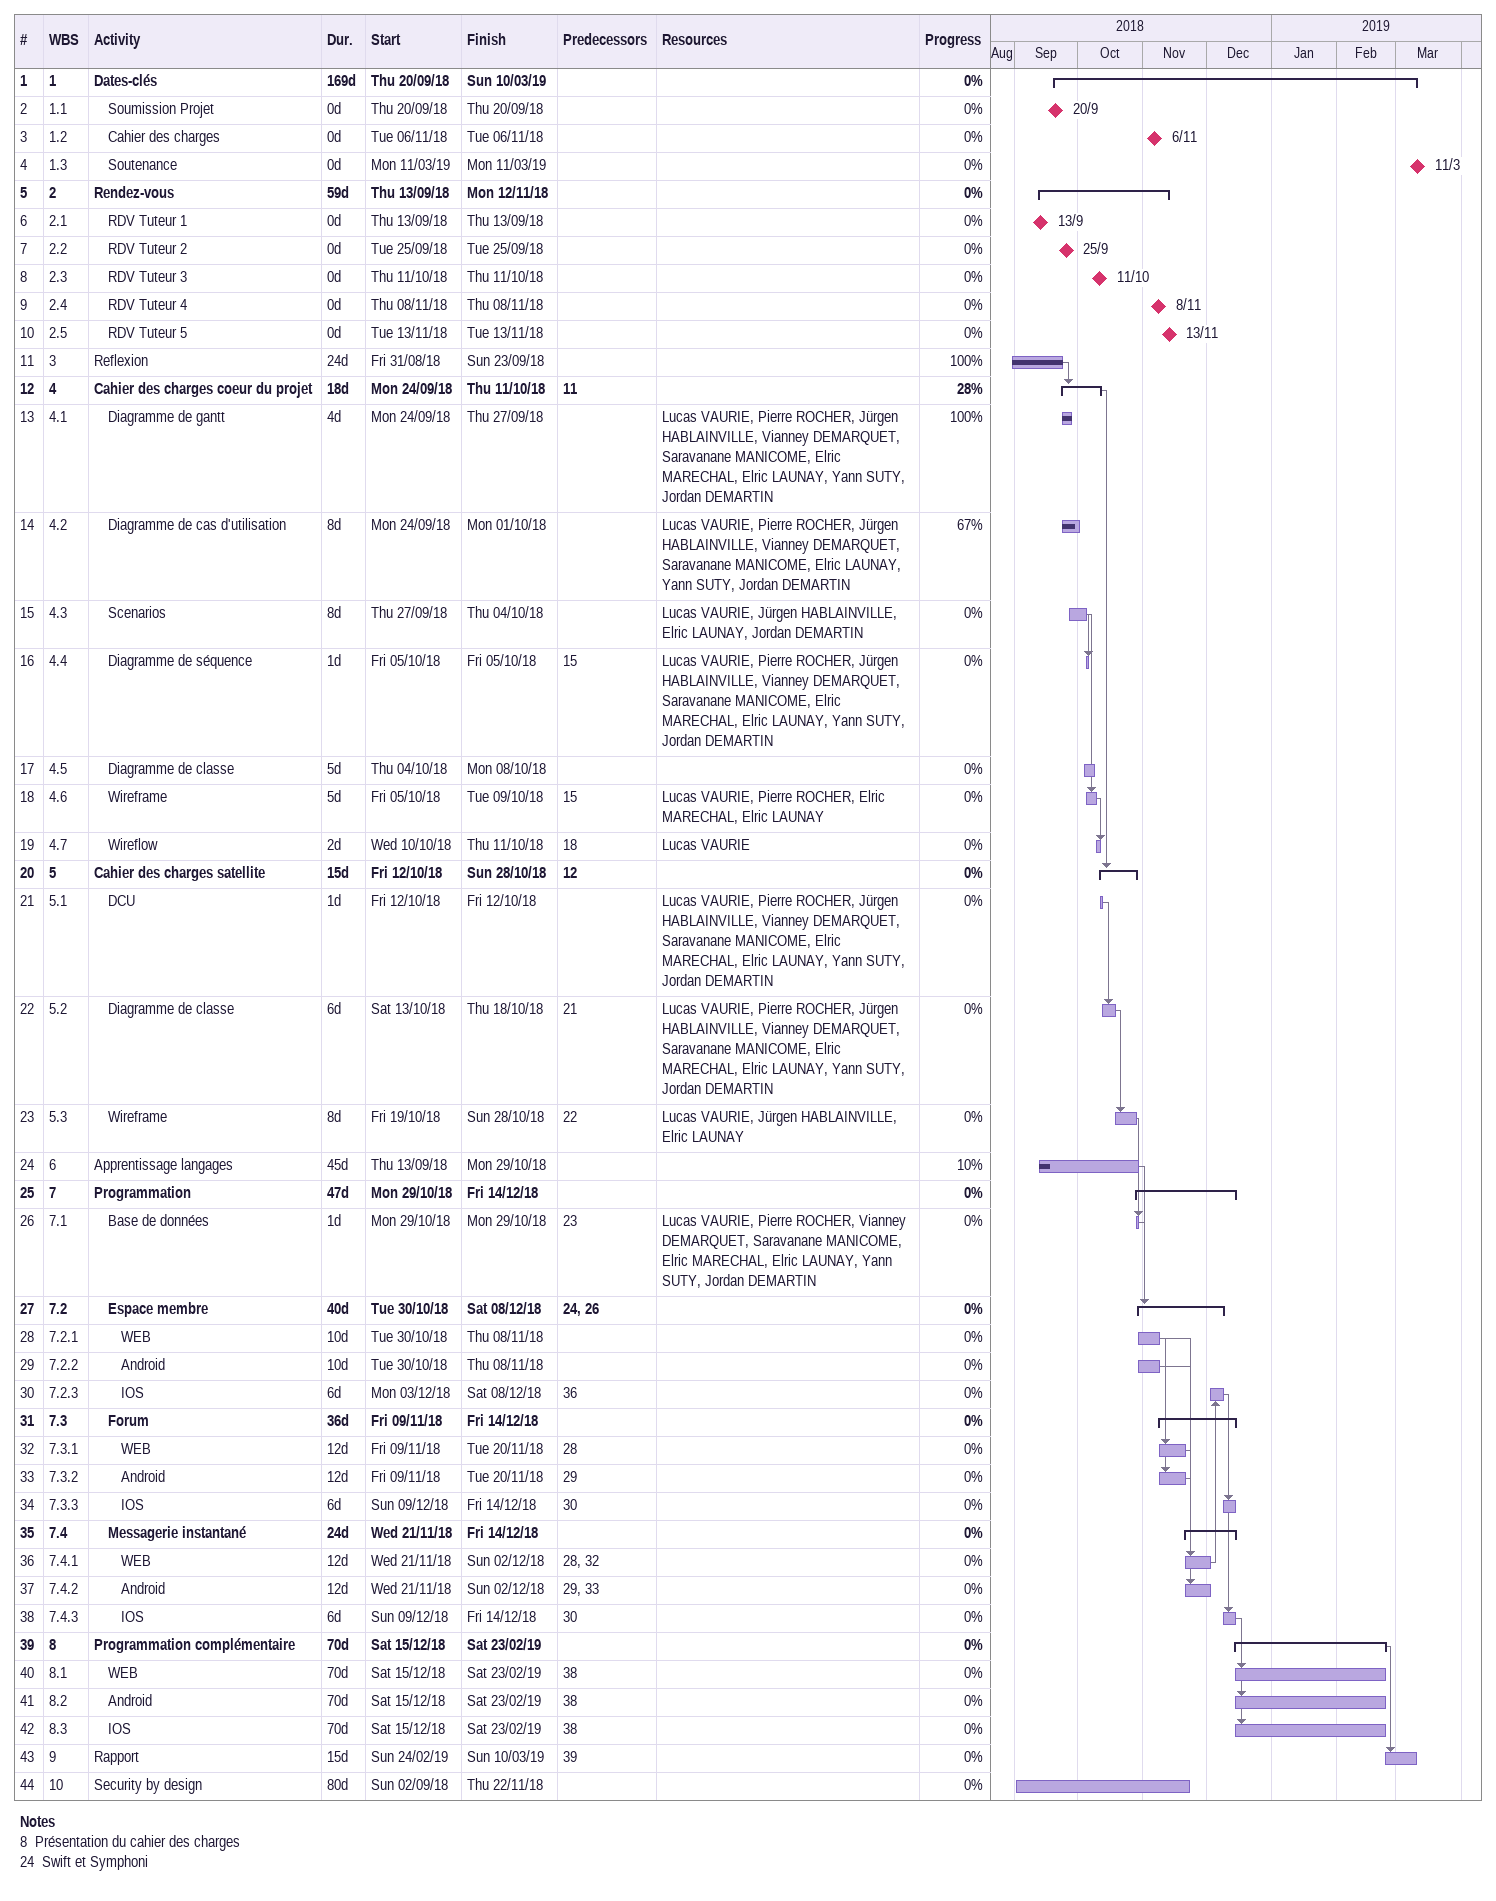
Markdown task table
| ID | WBS | Task | Duration | Start | Finish | Predecessors | Resources | % complete |
|---|---|---|---|---|---|---|---|---|
| 1 | 1 | **Dates-clés** | 169d | 2018-09-20 | 2019-03-10 |  |  | 0 |
| 2 | 1.1 | Soumission Projet | 0d | 2018-09-20 | 2018-09-20 |  |  | 0 |
| 3 | 1.2 | Cahier des charges | 0d | 2018-11-06 | 2018-11-06 |  |  | 0 |
| 4 | 1.3 | Soutenance | 0d | 2019-03-11 | 2019-03-11 |  |  | 0 |
| 5 | 2 | **Rendez-vous** | 59d | 2018-09-13 | 2018-11-12 |  |  | 0 |
| 6 | 2.1 | RDV Tuteur 1 | 0d | 2018-09-13 | 2018-09-13 |  |  | 0 |
| 7 | 2.2 | RDV Tuteur 2 | 0d | 2018-09-25 | 2018-09-25 |  |  | 0 |
| 8 | 2.3 | RDV Tuteur 3 | 0d | 2018-10-11 | 2018-10-11 |  |  | 0 |
| 9 | 2.4 | RDV Tuteur 4 | 0d | 2018-11-08 | 2018-11-08 |  |  | 0 |
| 10 | 2.5 | RDV Tuteur 5 | 0d | 2018-11-13 | 2018-11-13 |  |  | 0 |
| 11 | 3 | Reflexion | 24d | 2018-08-31 | 2018-09-23 |  |  | 100 |
| 12 | 4 | **Cahier des charges coeur du projet** | 18d | 2018-09-24 | 2018-10-11 | 11 |  | 28 |
| 13 | 4.1 | Diagramme de gantt | 4d | 2018-09-24 | 2018-09-27 |  | Lucas VAURIE, Pierre ROCHER, Jürgen HABLAINVILLE, Vianney DEMARQUET, Saravanane MANICOME, Elric MARECHAL, Elric LAUNAY, Yann SUTY, Jordan DEMARTIN | 100 |
| 14 | 4.2 | Diagramme de cas d'utilisation | 8d | 2018-09-24 | 2018-10-01 |  | Lucas VAURIE, Pierre ROCHER, Jürgen HABLAINVILLE, Vianney DEMARQUET, Saravanane MANICOME, Elric LAUNAY, Yann SUTY, Jordan DEMARTIN | 67 |
| 15 | 4.3 | Scenarios | 8d | 2018-09-27 | 2018-10-04 |  | Lucas VAURIE, Jürgen HABLAINVILLE, Elric LAUNAY, Jordan DEMARTIN | 0 |
| 16 | 4.4 | Diagramme de séquence | 1d | 2018-10-05 | 2018-10-05 | 15 | Lucas VAURIE, Pierre ROCHER, Jürgen HABLAINVILLE, Vianney DEMARQUET, Saravanane MANICOME, Elric MARECHAL, Elric LAUNAY, Yann SUTY, Jordan DEMARTIN | 0 |
| 17 | 4.5 | Diagramme de classe | 5d | 2018-10-04 | 2018-10-08 |  |  | 0 |
| 18 | 4.6 | Wireframe | 5d | 2018-10-05 | 2018-10-09 | 15 | Lucas VAURIE, Pierre ROCHER, Elric MARECHAL, Elric LAUNAY | 0 |
| 19 | 4.7 | Wireflow | 2d | 2018-10-10 | 2018-10-11 | 18 | Lucas VAURIE | 0 |
| 20 | 5 | **Cahier des charges satellite** | 15d | 2018-10-12 | 2018-10-28 | 12 |  | 0 |
| 21 | 5.1 | DCU | 1d | 2018-10-12 | 2018-10-12 |  | Lucas VAURIE, Pierre ROCHER, Jürgen HABLAINVILLE, Vianney DEMARQUET, Saravanane MANICOME, Elric MARECHAL, Elric LAUNAY, Yann SUTY, Jordan DEMARTIN | 0 |
| 22 | 5.2 | Diagramme de classe | 6d | 2018-10-13 | 2018-10-18 | 21 | Lucas VAURIE, Pierre ROCHER, Jürgen HABLAINVILLE, Vianney DEMARQUET, Saravanane MANICOME, Elric MARECHAL, Elric LAUNAY, Yann SUTY, Jordan DEMARTIN | 0 |
| 23 | 5.3 | Wireframe | 8d | 2018-10-19 | 2018-10-28 | 22 | Lucas VAURIE, Jürgen HABLAINVILLE, Elric LAUNAY | 0 |
| 24 | 6 | Apprentissage langages | 45d | 2018-09-13 | 2018-10-29 |  |  | 10 |
| 25 | 7 | **Programmation** | 47d | 2018-10-29 | 2018-12-14 |  |  | 0 |
| 26 | 7.1 | Base de données | 1d | 2018-10-29 | 2018-10-29 | 23 | Lucas VAURIE, Pierre ROCHER, Vianney DEMARQUET, Saravanane MANICOME, Elric MARECHAL, Elric LAUNAY, Yann SUTY, Jordan DEMARTIN | 0 |
| 27 | 7.2 | **Espace membre** | 40d | 2018-10-30 | 2018-12-08 | 24, 26 |  | 0 |
| 28 | 7.2.1 | WEB | 10d | 2018-10-30 | 2018-11-08 |  |  | 0 |
| 29 | 7.2.2 | Android | 10d | 2018-10-30 | 2018-11-08 |  |  | 0 |
| 30 | 7.2.3 | IOS | 6d | 2018-12-03 | 2018-12-08 | 36 |  | 0 |
| 31 | 7.3 | **Forum** | 36d | 2018-11-09 | 2018-12-14 |  |  | 0 |
| 32 | 7.3.1 | WEB | 12d | 2018-11-09 | 2018-11-20 | 28 |  | 0 |
| 33 | 7.3.2 | Android | 12d | 2018-11-09 | 2018-11-20 | 29 |  | 0 |
| 34 | 7.3.3 | IOS | 6d | 2018-12-09 | 2018-12-14 | 30 |  | 0 |
| 35 | 7.4 | **Messagerie instantané** | 24d | 2018-11-21 | 2018-12-14 |  |  | 0 |
| 36 | 7.4.1 | WEB | 12d | 2018-11-21 | 2018-12-02 | 28, 32 |  | 0 |
| 37 | 7.4.2 | Android | 12d | 2018-11-21 | 2018-12-02 | 29, 33 |  | 0 |
| 38 | 7.4.3 | IOS | 6d | 2018-12-09 | 2018-12-14 | 30 |  | 0 |
| 39 | 8 | **Programmation complémentaire** | 70d | 2018-12-15 | 2019-02-23 |  |  | 0 |
| 40 | 8.1 | WEB | 70d | 2018-12-15 | 2019-02-23 | 38 |  | 0 |
| 41 | 8.2 | Android | 70d | 2018-12-15 | 2019-02-23 | 38 |  | 0 |
| 42 | 8.3 | IOS | 70d | 2018-12-15 | 2019-02-23 | 38 |  | 0 |
| 43 | 9 | Rapport | 15d | 2019-02-24 | 2019-03-10 | 39 |  | 0 |
| 44 | 10 | Security by design | 80d | 2018-09-02 | 2018-11-22 |  |  | 0 |

Notes
- 8: Présentation du cahier des charges
- 24: Swift et Symphoni
